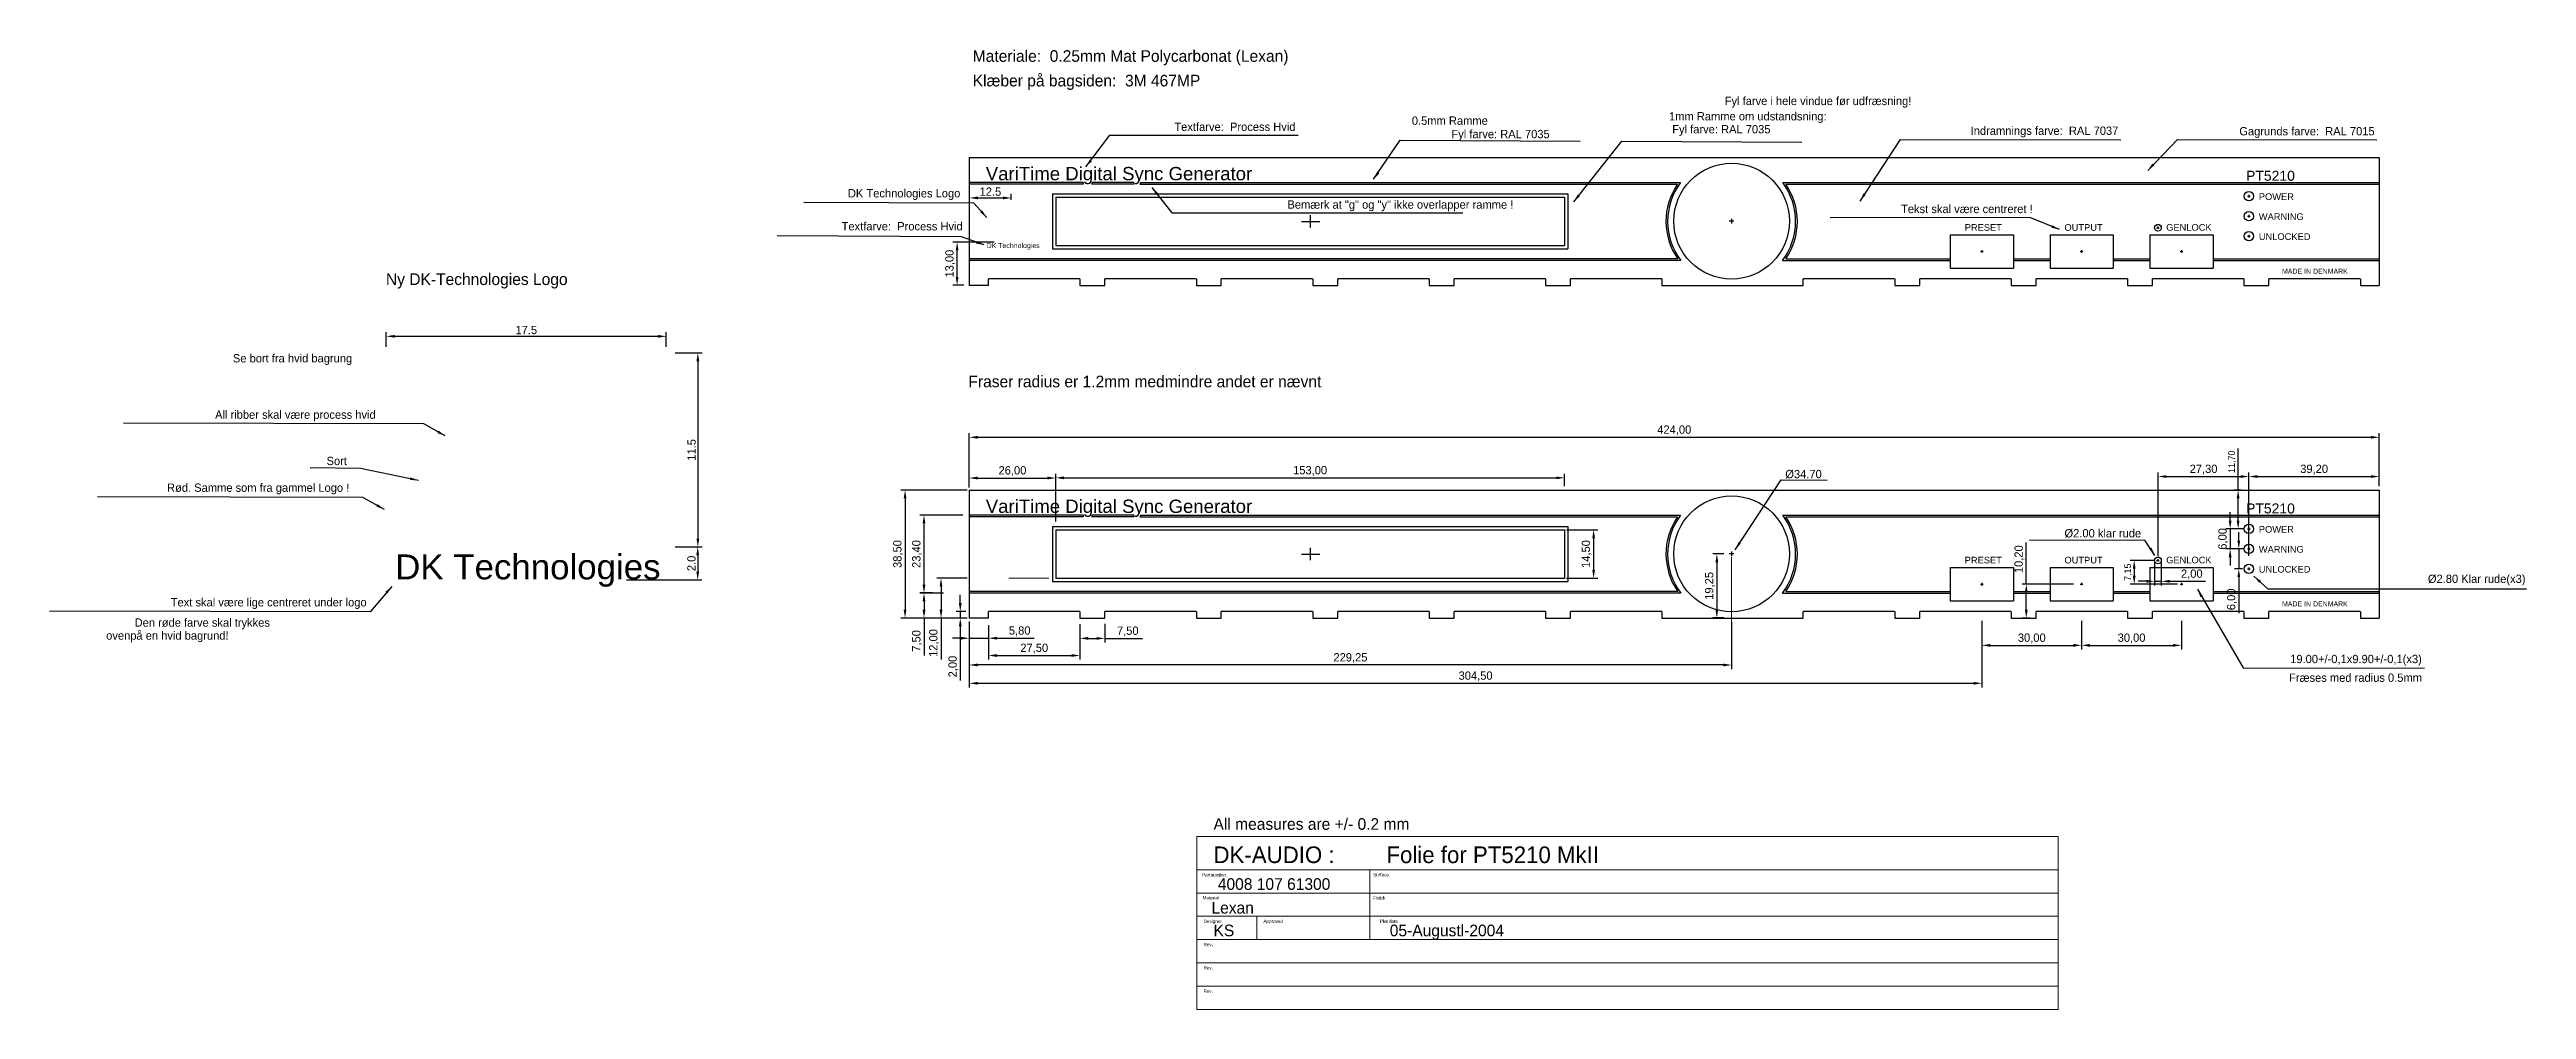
# Model space of a CAD drawing. Header units: millimetres. Extents: x 228 to 973, y 202 to 490.
import ezdxf

# ---------------------------------------------------------------- set-up
doc = ezdxf.new("R2010")
doc.units = ezdxf.units.MM
doc.header["$MEASUREMENT"] = 0
doc.linetypes.add('ACAD_ISO03W100', pattern=[30, 12, -18])
doc.layers.add('Folie', color=4, linetype='Continuous')
doc.layers.add('Silketryk_1', color=2, linetype='Continuous')
doc.layers.add('Folie_dim', color=7, linetype='Continuous', lineweight=20)
doc.layers.add('Folie_head', color=2, linetype='Continuous', lineweight=20)
doc.styles.add('DK-Audio', font='ARIAL.TTF')
doc.dimstyles.new('ISO-25', dxfattribs={"dimtxt": 2.5, "dimasz": 2.5, "dimexe": 1.25, "dimexo": 0.625, "dimtad": 1, "dimzin": 1, "dimtxsty": 'Standard', "dimcen": 2.5, "dimadec": 0, "dimazin": 0, "dimtfac": 1, "dimtmove": 0, "dimatfit": 3, "dimfxl": 0, "dimarcsym": 0})

# ---------------------------------------------------------------- blocks, each defined once
blk = doc.blocks.new('*D53')
at = {"layer": 'DEFPOINTS', "color": 0}
for p in [(504.45, 318.8), (808.95, 318.8), (808.95, 299.6)]:
    blk.add_point(p, dxfattribs=at)
at = {"layer": 'Folie_dim', "color": 0, "lineweight": -2}
for p, q in [((504.45, 318.18), (504.45, 298.35)), ((808.95, 318.18), (808.95, 298.35)), ((506.95, 299.6), (806.45, 299.6))]:
    blk.add_line(p, q, dxfattribs=at)
at = {"layer": 'Folie_dim', "color": 0}
for points in [[(506.95, 300.02), (506.95, 299.18), (504.45, 299.6)], [(806.45, 300.02), (806.45, 299.18), (808.95, 299.6)]]:
    blk.add_solid(points, dxfattribs=at)
at = {"layer": 'Folie_dim', "color": 0, "insert": (656.7, 301.68), "char_height": 2.5, "attachment_point": 5}
blk.add_mtext('304,50', dxfattribs=at)
blk = doc.blocks.new('*D63')
at = {"layer": 'DEFPOINTS', "color": 0}
for p in [(530.45, 358.25), (683.45, 361.35), (683.45, 358.25)]:
    blk.add_point(p, dxfattribs=at)
at = {"layer": 'Folie_dim', "color": 0, "lineweight": -2}
for p, q in [((530.45, 358.88), (530.45, 362.6)), ((532.95, 361.35), (680.95, 361.35)), ((683.45, 358.88), (683.45, 362.6))]:
    blk.add_line(p, q, dxfattribs=at)
at = {"layer": 'Folie_dim', "color": 0}
for points in [[(532.95, 361.77), (532.95, 360.93), (530.45, 361.35)], [(680.95, 361.77), (680.95, 360.93), (683.45, 361.35)]]:
    blk.add_solid(points, dxfattribs=at)
at = {"layer": 'Folie_dim', "color": 0, "insert": (606.95, 363.43), "char_height": 2.5, "attachment_point": 5}
blk.add_mtext('153,00', dxfattribs=at)
blk = doc.blocks.new('*D60')
at = {"layer": 'DEFPOINTS', "color": 0}
for p in [(504.45, 318.55), (733.7, 318.55), (504.45, 305.1)]:
    blk.add_point(p, dxfattribs=at)
at = {"layer": 'Folie_dim', "color": 0, "lineweight": -2}
for p, q in [((504.45, 317.93), (504.45, 303.85)), ((733.7, 317.93), (733.7, 303.85)), ((731.2, 305.1), (506.95, 305.1))]:
    blk.add_line(p, q, dxfattribs=at)
at = {"layer": 'Folie_dim', "color": 0}
for points in [[(506.95, 305.52), (506.95, 304.68), (504.45, 305.1)], [(731.2, 305.52), (731.2, 304.68), (733.7, 305.1)]]:
    blk.add_solid(points, dxfattribs=at)
at = {"layer": 'Folie_dim', "color": 0, "insert": (619.08, 307.18), "char_height": 2.5, "attachment_point": 5}
blk.add_mtext('229,25', dxfattribs=at)
blk = doc.blocks.new('*D71')
at = {"layer": 'DEFPOINTS', "color": 0}
for p in [(537.75, 317.05), (545.25, 318.05), (545.25, 313.1)]:
    blk.add_point(p, dxfattribs=at)
at = {"layer": 'Folie_dim', "color": 0, "lineweight": -2}
for p, q in [((537.75, 316.43), (537.75, 311.85)), ((540.25, 313.1), (542.75, 313.1)), ((545.25, 317.43), (545.25, 311.85)), ((545.25, 313.1), (556.5, 313.1))]:
    blk.add_line(p, q, dxfattribs=at)
at = {"layer": 'Folie_dim', "color": 0}
for points in [[(540.25, 313.52), (540.25, 312.68), (537.75, 313.1)], [(542.75, 313.52), (542.75, 312.68), (545.25, 313.1)]]:
    blk.add_solid(points, dxfattribs=at)
at = {"layer": 'Folie_dim', "color": 0, "insert": (552.12, 315.18), "char_height": 2.5, "attachment_point": 5}
blk.add_mtext('7,50', dxfattribs=at)
blk = doc.blocks.new('*D64')
at = {"layer": 'DEFPOINTS', "color": 0}
for p in [(504.45, 357.85), (530.45, 361.3), (530.45, 347.65)]:
    blk.add_point(p, dxfattribs=at)
at = {"layer": 'Folie_dim', "color": 0, "lineweight": -2}
for p, q in [((504.45, 358.48), (504.45, 362.55)), ((506.95, 361.3), (527.95, 361.3)), ((530.45, 348.27), (530.45, 362.55))]:
    blk.add_line(p, q, dxfattribs=at)
at = {"layer": 'Folie_dim', "color": 0}
for points in [[(506.95, 361.72), (506.95, 360.88), (504.45, 361.3)], [(527.95, 361.72), (527.95, 360.88), (530.45, 361.3)]]:
    blk.add_solid(points, dxfattribs=at)
at = {"layer": 'Folie_dim', "color": 0, "insert": (517.45, 363.38), "char_height": 2.5, "attachment_point": 5}
blk.add_mtext('26,00', dxfattribs=at)
blk = doc.blocks.new('*D70')
at = {"layer": 'DEFPOINTS', "color": 0}
for p in [(510.25, 313.85), (537.75, 317.95), (537.75, 307.95)]:
    blk.add_point(p, dxfattribs=at)
at = {"layer": 'Folie_dim', "color": 0, "lineweight": -2}
for p, q in [((510.25, 313.23), (510.25, 306.7)), ((537.75, 317.32), (537.75, 306.7)), ((512.75, 307.95), (535.25, 307.95))]:
    blk.add_line(p, q, dxfattribs=at)
at = {"layer": 'Folie_dim', "color": 0}
for points in [[(512.75, 308.37), (512.75, 307.53), (510.25, 307.95)], [(535.25, 308.37), (535.25, 307.53), (537.75, 307.95)]]:
    blk.add_solid(points, dxfattribs=at)
at = {"layer": 'Folie_dim', "color": 0, "insert": (524, 310.03), "char_height": 2.5, "attachment_point": 5}
blk.add_mtext('27,50', dxfattribs=at)
blk = doc.blocks.new('*D56')
at = {"layer": 'DEFPOINTS', "color": 0}
for p in [(504.45, 331.2), (495.97, 319.2), (504.45, 319.2)]:
    blk.add_point(p, dxfattribs=at)
at = {"layer": 'Folie_dim', "color": 0, "lineweight": -2}
for p, q in [((503.82, 331.2), (494.72, 331.2)), ((495.97, 328.7), (495.97, 321.7)), ((503.82, 319.2), (494.72, 319.2)), ((495.97, 319.2), (495.97, 306.7))]:
    blk.add_line(p, q, dxfattribs=at)
at = {"layer": 'Folie_dim', "color": 0}
for points in [[(495.55, 328.7), (496.38, 328.7), (495.97, 331.2)], [(495.55, 321.7), (496.38, 321.7), (495.97, 319.2)]]:
    blk.add_solid(points, dxfattribs=at)
at = {"layer": 'Folie_dim', "color": 0, "insert": (493.88, 311.7), "char_height": 2.5, "attachment_point": 5, "rotation": 90}
blk.add_mtext('12,00', dxfattribs=at)
blk = doc.blocks.new('*D55')
at = {"layer": 'DEFPOINTS', "color": 0}
for p in [(501.75, 321.2), (504, 321.2), (504, 319.2)]:
    blk.add_point(p, dxfattribs=at)
at = {"layer": 'Folie_dim', "color": 0, "lineweight": -2}
for p, q in [((503.38, 321.2), (500.5, 321.2)), ((501.75, 323.7), (501.75, 326.2)), ((501.75, 321.2), (501.75, 319.2)), ((503.38, 319.2), (500.5, 319.2)), ((501.75, 316.7), (501.75, 300.45))]:
    blk.add_line(p, q, dxfattribs=at)
at = {"layer": 'Folie_dim', "color": 0}
for points in [[(501.33, 323.7), (502.17, 323.7), (501.75, 321.2)], [(501.33, 316.7), (502.17, 316.7), (501.75, 319.2)]]:
    blk.add_solid(points, dxfattribs=at)
at = {"layer": 'Folie_dim', "color": 0, "insert": (499.67, 304.62), "char_height": 2.5, "attachment_point": 5, "rotation": 90}
blk.add_mtext('2,00', dxfattribs=at)
blk = doc.blocks.new('*D69')
at = {"layer": 'DEFPOINTS', "color": 0}
for p in [(504.45, 317.7), (510.25, 317.7), (510.25, 313.15)]:
    blk.add_point(p, dxfattribs=at)
at = {"layer": 'Folie_dim', "color": 0, "lineweight": -2}
for p, q in [((501.95, 313.15), (499.45, 313.15)), ((504.45, 317.07), (504.45, 311.9)), ((504.45, 313.15), (510.25, 313.15)), ((510.25, 317.07), (510.25, 311.9)), ((512.75, 313.15), (524, 313.15))]:
    blk.add_line(p, q, dxfattribs=at)
at = {"layer": 'Folie_dim', "color": 0}
for points in [[(501.95, 313.57), (501.95, 312.73), (504.45, 313.15)], [(512.75, 313.57), (512.75, 312.73), (510.25, 313.15)]]:
    blk.add_solid(points, dxfattribs=at)
at = {"layer": 'Folie_dim', "color": 0, "insert": (519.62, 315.23), "char_height": 2.5, "attachment_point": 5}
blk.add_mtext('5,80', dxfattribs=at)
blk = doc.blocks.new('*D73')
at = {"layer": 'DEFPOINTS', "color": 0}
for p in [(490.85, 350.15), (503.15, 350.15), (494.05, 326.75)]:
    blk.add_point(p, dxfattribs=at)
at = {"layer": 'Folie_dim', "color": 0, "lineweight": -2}
for p, q in [((502.52, 350.15), (489.6, 350.15)), ((490.85, 329.25), (490.85, 347.65)), ((493.43, 326.75), (489.6, 326.75))]:
    blk.add_line(p, q, dxfattribs=at)
at = {"layer": 'Folie_dim', "color": 0}
for points in [[(490.43, 347.65), (491.27, 347.65), (490.85, 350.15)], [(490.43, 329.25), (491.27, 329.25), (490.85, 326.75)]]:
    blk.add_solid(points, dxfattribs=at)
at = {"layer": 'Folie_dim', "color": 0, "insert": (488.77, 338.45), "char_height": 2.5, "attachment_point": 5, "rotation": 90}
blk.add_mtext('23,40', dxfattribs=at)
blk = doc.blocks.new('*D58')
at = {"layer": 'DEFPOINTS', "color": 0}
for p in [(504.45, 357.7), (485.15, 319.2), (504.45, 319.2)]:
    blk.add_point(p, dxfattribs=at)
at = {"layer": 'Folie_dim', "color": 0, "lineweight": -2}
for p, q in [((503.82, 357.7), (483.9, 357.7)), ((485.15, 355.2), (485.15, 321.7)), ((503.82, 319.2), (483.9, 319.2))]:
    blk.add_line(p, q, dxfattribs=at)
at = {"layer": 'Folie_dim', "color": 0}
for points in [[(484.73, 355.2), (485.57, 355.2), (485.15, 357.7)], [(484.73, 321.7), (485.57, 321.7), (485.15, 319.2)]]:
    blk.add_solid(points, dxfattribs=at)
at = {"layer": 'Folie_dim', "color": 0, "insert": (483.07, 338.45), "char_height": 2.5, "attachment_point": 5, "rotation": 90}
blk.add_mtext('38,50', dxfattribs=at)
blk = doc.blocks.new('*D59')
at = {"layer": 'DEFPOINTS', "color": 0}
for p in [(497.3, 326.7), (490.85, 319.2), (503.82, 319.2)]:
    blk.add_point(p, dxfattribs=at)
at = {"layer": 'Folie_dim', "color": 0, "lineweight": -2}
for p, q in [((496.68, 326.7), (489.6, 326.7)), ((490.85, 324.2), (490.85, 321.7)), ((503.2, 319.2), (489.6, 319.2)), ((490.85, 319.2), (490.85, 307.95))]:
    blk.add_line(p, q, dxfattribs=at)
at = {"layer": 'Folie_dim', "color": 0}
for points in [[(490.43, 324.2), (491.27, 324.2), (490.85, 326.7)], [(490.43, 321.7), (491.27, 321.7), (490.85, 319.2)]]:
    blk.add_solid(points, dxfattribs=at)
at = {"layer": 'Folie_dim', "color": 0, "insert": (488.77, 312.33), "char_height": 2.5, "attachment_point": 5, "rotation": 90}
blk.add_mtext('7,50', dxfattribs=at)
blk = doc.blocks.new('*D57')
at = {"layer": 'DEFPOINTS', "color": 0}
for p in [(683.45, 345.7), (683.45, 331.2), (692.2, 331.2)]:
    blk.add_point(p, dxfattribs=at)
at = {"layer": 'Folie_dim', "color": 0, "lineweight": -2}
for p, q in [((684.08, 345.7), (693.45, 345.7)), ((692.2, 343.2), (692.2, 333.7)), ((684.08, 331.2), (693.45, 331.2))]:
    blk.add_line(p, q, dxfattribs=at)
at = {"layer": 'Folie_dim', "color": 0}
for points in [[(691.78, 343.2), (692.62, 343.2), (692.2, 345.7)], [(691.78, 333.7), (692.62, 333.7), (692.2, 331.2)]]:
    blk.add_solid(points, dxfattribs=at)
at = {"layer": 'Folie_dim', "color": 0, "insert": (690.12, 338.45), "char_height": 2.5, "attachment_point": 5, "rotation": 90}
blk.add_mtext('14,50', dxfattribs=at)
blk = doc.blocks.new('*D61')
at = {"layer": 'DEFPOINTS', "color": 0}
for p in [(731.95, 338.5), (729.25, 319.25), (731.95, 319.25)]:
    blk.add_point(p, dxfattribs=at)
at = {"layer": 'Folie_dim', "color": 0, "lineweight": -2}
for p, q in [((731.33, 338.5), (728, 338.5)), ((729.25, 336), (729.25, 321.75)), ((731.33, 319.25), (728, 319.25))]:
    blk.add_line(p, q, dxfattribs=at)
at = {"layer": 'Folie_dim', "color": 0}
for points in [[(728.83, 336), (729.67, 336), (729.25, 338.5)], [(728.83, 321.75), (729.67, 321.75), (729.25, 319.25)]]:
    blk.add_solid(points, dxfattribs=at)
at = {"layer": 'Folie_dim', "color": 0, "insert": (727.17, 328.88), "char_height": 2.5, "attachment_point": 5, "rotation": 90}
blk.add_mtext('19,25', dxfattribs=at)
blk = doc.blocks.new('*D67')
at = {"layer": 'DEFPOINTS', "color": 0}
for p in [(928.45, 361.75), (928.45, 358.25), (889.25, 346.8)]:
    blk.add_point(p, dxfattribs=at)
at = {"layer": 'Folie_dim', "color": 0, "lineweight": -2}
for p, q in [((889.25, 347.43), (889.25, 363)), ((891.75, 361.75), (925.95, 361.75)), ((928.45, 358.88), (928.45, 363))]:
    blk.add_line(p, q, dxfattribs=at)
at = {"layer": 'Folie_dim', "color": 0}
for points in [[(891.75, 362.17), (891.75, 361.33), (889.25, 361.75)], [(925.95, 362.17), (925.95, 361.33), (928.45, 361.75)]]:
    blk.add_solid(points, dxfattribs=at)
at = {"layer": 'Folie_dim', "color": 0, "insert": (908.85, 363.83), "char_height": 2.5, "attachment_point": 5}
blk.add_mtext('39,20', dxfattribs=at)
blk = doc.blocks.new('*D68')
at = {"layer": 'DEFPOINTS', "color": 0}
for p in [(886, 357.7), (887.5, 357.7), (887.5, 346)]:
    blk.add_point(p, dxfattribs=at)
at = {"layer": 'Folie_dim', "color": 0, "lineweight": -2}
for p, q in [((886, 357.7), (886, 370.16)), ((886.88, 357.7), (884.75, 357.7)), ((886, 348.5), (886, 355.2)), ((886.88, 346), (884.75, 346))]:
    blk.add_line(p, q, dxfattribs=at)
at = {"layer": 'Folie_dim', "color": 0}
for points in [[(885.58, 355.2), (886.42, 355.2), (886, 357.7)], [(885.58, 348.5), (886.42, 348.5), (886, 346)]]:
    blk.add_solid(points, dxfattribs=at)
at = {"layer": 'Folie_dim', "color": 0, "insert": (884.21, 366.2), "char_height": 2, "attachment_point": 5, "rotation": 90}
blk.add_mtext('11,70', dxfattribs=at)
blk = doc.blocks.new('*D62')
at = {"layer": 'DEFPOINTS', "color": 0}
for p in [(837.1, 329.4), (822.3, 319.2), (824.1, 319.2)]:
    blk.add_point(p, dxfattribs=at)
at = {"layer": 'Folie_dim', "color": 0, "lineweight": -2}
for p, q in [((822.3, 329.4), (822.3, 341.9)), ((836.48, 329.4), (821.05, 329.4)), ((822.3, 321.7), (822.3, 326.9)), ((823.48, 319.2), (821.05, 319.2))]:
    blk.add_line(p, q, dxfattribs=at)
at = {"layer": 'Folie_dim', "color": 0}
for points in [[(821.88, 326.9), (822.72, 326.9), (822.3, 329.4)], [(821.88, 321.7), (822.72, 321.7), (822.3, 319.2)]]:
    blk.add_solid(points, dxfattribs=at)
at = {"layer": 'Folie_dim', "color": 0, "insert": (820.22, 336.9), "char_height": 2.5, "attachment_point": 5, "rotation": 90}
blk.add_mtext('10,20', dxfattribs=at)
blk = doc.blocks.new('*D72')
at = {"layer": 'DEFPOINTS', "color": 0}
for p in [(860.9, 336.7), (862.9, 336.7), (862.9, 330.25)]:
    blk.add_point(p, dxfattribs=at)
at = {"layer": 'Folie_dim', "color": 0, "lineweight": -2}
for p, q in [((860.9, 336.07), (860.9, 329)), ((862.9, 336.07), (862.9, 329)), ((858.4, 330.25), (855.9, 330.25)), ((860.9, 330.25), (862.9, 330.25)), ((865.4, 330.25), (876.23, 330.25))]:
    blk.add_line(p, q, dxfattribs=at)
at = {"layer": 'Folie_dim', "color": 0}
for points in [[(858.4, 330.67), (858.4, 329.83), (860.9, 330.25)], [(865.4, 330.67), (865.4, 329.83), (862.9, 330.25)]]:
    blk.add_solid(points, dxfattribs=at)
at = {"layer": 'Folie_dim', "color": 0, "insert": (872.07, 332.33), "char_height": 2.5, "attachment_point": 5}
blk.add_mtext('2,00', dxfattribs=at)
blk = doc.blocks.new('*D66')
at = {"layer": 'DEFPOINTS', "color": 0}
for p in [(887.95, 340), (886.2, 334), (887.95, 334)]:
    blk.add_point(p, dxfattribs=at)
at = {"layer": 'Folie_dim', "color": 0, "lineweight": -2}
for p, q in [((886.2, 342.5), (886.2, 345)), ((887.33, 340), (884.95, 340)), ((886.2, 340), (886.2, 334)), ((887.33, 334), (884.95, 334)), ((886.2, 331.5), (886.2, 320.67))]:
    blk.add_line(p, q, dxfattribs=at)
at = {"layer": 'Folie_dim', "color": 0}
for points in [[(885.78, 342.5), (886.62, 342.5), (886.2, 340)], [(885.78, 331.5), (886.62, 331.5), (886.2, 334)]]:
    blk.add_solid(points, dxfattribs=at)
at = {"layer": 'Folie_dim', "color": 0, "insert": (884.12, 324.83), "char_height": 2.5, "attachment_point": 5, "rotation": 90}
blk.add_mtext('6,00', dxfattribs=at)
blk = doc.blocks.new('*D65')
at = {"layer": 'DEFPOINTS', "color": 0}
for p in [(888.15, 346), (883.6, 340), (888.15, 340)]:
    blk.add_point(p, dxfattribs=at)
at = {"layer": 'Folie_dim', "color": 0, "lineweight": -2}
for p, q in [((883.6, 348.5), (883.6, 351)), ((887.53, 346), (882.35, 346)), ((883.6, 346), (883.6, 340)), ((887.53, 340), (882.35, 340)), ((883.6, 337.5), (883.6, 335))]:
    blk.add_line(p, q, dxfattribs=at)
at = {"layer": 'Folie_dim', "color": 0}
for points in [[(883.18, 348.5), (884.02, 348.5), (883.6, 346)], [(883.18, 337.5), (884.02, 337.5), (883.6, 340)]]:
    blk.add_solid(points, dxfattribs=at)
at = {"layer": 'Folie_dim', "color": 0, "insert": (881.52, 343), "char_height": 2.5, "attachment_point": 5, "rotation": 90}
blk.add_mtext('6,00', dxfattribs=at)
blk = doc.blocks.new('*D78')
at = {"layer": 'DEFPOINTS', "color": 0}
for p in [(838.95, 319), (868.95, 319), (868.95, 311)]:
    blk.add_point(p, dxfattribs=at)
at = {"layer": 'Folie_dim', "color": 0, "lineweight": -2}
for p, q in [((838.95, 318.37), (838.95, 309.75)), ((868.95, 318.37), (868.95, 309.75)), ((841.45, 311), (866.45, 311))]:
    blk.add_line(p, q, dxfattribs=at)
at = {"layer": 'Folie_dim', "color": 0}
for points in [[(841.45, 311.42), (841.45, 310.58), (838.95, 311)], [(866.45, 311.42), (866.45, 310.58), (868.95, 311)]]:
    blk.add_solid(points, dxfattribs=at)
at = {"layer": 'Folie_dim', "color": 0, "insert": (853.95, 313.08), "char_height": 2.5, "attachment_point": 5}
blk.add_mtext('30,00', dxfattribs=at)
blk = doc.blocks.new('*D79')
at = {"layer": 'DEFPOINTS', "color": 0}
for p in [(928.45, 373.55), (504.45, 359.2), (928.45, 359.2)]:
    blk.add_point(p, dxfattribs=at)
at = {"layer": 'Folie_dim', "color": 0, "lineweight": -2}
for p, q in [((504.45, 359.82), (504.45, 374.8)), ((506.95, 373.55), (925.95, 373.55)), ((928.45, 359.82), (928.45, 374.8))]:
    blk.add_line(p, q, dxfattribs=at)
at = {"layer": 'Folie_dim', "color": 0}
for points in [[(506.95, 373.97), (506.95, 373.13), (504.45, 373.55)], [(925.95, 373.97), (925.95, 373.13), (928.45, 373.55)]]:
    blk.add_solid(points, dxfattribs=at)
at = {"layer": 'Folie_dim', "color": 0, "insert": (716.45, 375.63), "char_height": 2.5, "attachment_point": 5}
blk.add_mtext('424,00', dxfattribs=at)
blk = doc.blocks.new('*D80')
at = {"layer": 'DEFPOINTS', "color": 0}
for p in [(861.3, 336.55), (854.75, 329.4), (868.4, 329.4)]:
    blk.add_point(p, dxfattribs=at)
at = {"layer": 'Folie_dim', "color": 0, "lineweight": -2}
for p, q in [((860.68, 336.55), (853.5, 336.55)), ((867.78, 329.4), (853.5, 329.4)), ((854.75, 334.05), (854.75, 331.9))]:
    blk.add_line(p, q, dxfattribs=at)
at = {"layer": 'Folie_dim', "color": 0}
for points in [[(854.33, 334.05), (855.17, 334.05), (854.75, 336.55)], [(854.33, 331.9), (855.17, 331.9), (854.75, 329.4)]]:
    blk.add_solid(points, dxfattribs=at)
at = {"layer": 'Folie_dim', "color": 0, "insert": (852.96, 332.98), "char_height": 2, "attachment_point": 5, "rotation": 90}
blk.add_mtext('7,15', dxfattribs=at)
blk = doc.blocks.new('*D81')
at = {"layer": 'DEFPOINTS', "color": 0}
for p in [(889.25, 361.75), (861.95, 337.3), (889.25, 337.3)]:
    blk.add_point(p, dxfattribs=at)
at = {"layer": 'Folie_dim', "color": 0, "lineweight": -2}
for p, q in [((861.95, 337.93), (861.95, 363)), ((864.45, 361.75), (886.75, 361.75)), ((889.25, 337.93), (889.25, 363))]:
    blk.add_line(p, q, dxfattribs=at)
at = {"layer": 'Folie_dim', "color": 0}
for points in [[(864.45, 362.17), (864.45, 361.33), (861.95, 361.75)], [(886.75, 362.17), (886.75, 361.33), (889.25, 361.75)]]:
    blk.add_solid(points, dxfattribs=at)
at = {"layer": 'Folie_dim', "color": 0, "insert": (875.6, 363.83), "char_height": 2.5, "attachment_point": 5}
blk.add_mtext('27,30', dxfattribs=at)
blk = doc.blocks.new('*D82')
at = {"layer": 'DEFPOINTS', "color": 0}
for p in [(808.95, 319), (838.95, 319), (838.95, 311)]:
    blk.add_point(p, dxfattribs=at)
at = {"layer": 'Folie_dim', "color": 0, "lineweight": -2}
for p, q in [((808.95, 318.37), (808.95, 309.75)), ((838.95, 318.37), (838.95, 309.75)), ((811.45, 311), (836.45, 311))]:
    blk.add_line(p, q, dxfattribs=at)
at = {"layer": 'Folie_dim', "color": 0}
for points in [[(811.45, 311.42), (811.45, 310.58), (808.95, 311)], [(836.45, 311.42), (836.45, 310.58), (838.95, 311)]]:
    blk.add_solid(points, dxfattribs=at)
at = {"layer": 'Folie_dim', "color": 0, "insert": (823.95, 313.08), "char_height": 2.5, "attachment_point": 5}
blk.add_mtext('30,00', dxfattribs=at)
blk = doc.blocks.new('*D86')
at = {"layer": 'DEFPOINTS', "color": 0}
for p in [(415.4, 398.9), (415.4, 340.6), (422.85, 340.6)]:
    blk.add_point(p, dxfattribs=at)
at = {"layer": 'Silketryk_1', "color": 0, "lineweight": -2}
for p, q in [((416.02, 398.9), (424.1, 398.9)), ((422.85, 396.4), (422.85, 343.1)), ((416.02, 340.6), (424.1, 340.6))]:
    blk.add_line(p, q, dxfattribs=at)
at = {"layer": 'Silketryk_1', "color": 0}
for points in [[(422.43, 396.4), (423.27, 396.4), (422.85, 398.9)], [(422.43, 343.1), (423.27, 343.1), (422.85, 340.6)]]:
    blk.add_solid(points, dxfattribs=at)
at = {"layer": 'Silketryk_1', "color": 0, "insert": (420.97, 369.75), "char_height": 2.5, "attachment_point": 5, "rotation": 90}
blk.add_mtext('11.5', dxfattribs=at)
blk = doc.blocks.new('*D87')
at = {"layer": 'DEFPOINTS', "color": 0}
for p in [(504.55, 444.25), (517.1, 445.5), (517.1, 444.25)]:
    blk.add_point(p, dxfattribs=at)
at = {"layer": 'Silketryk_1', "color": 0, "lineweight": -2}
for p, q in [((504.55, 444.88), (504.55, 446.75)), ((507.05, 445.5), (514.6, 445.5)), ((517.1, 444.88), (517.1, 446.75))]:
    blk.add_line(p, q, dxfattribs=at)
at = {"layer": 'Silketryk_1', "color": 0}
for points in [[(507.05, 445.92), (507.05, 445.08), (504.55, 445.5)], [(514.6, 445.92), (514.6, 445.08), (517.1, 445.5)]]:
    blk.add_solid(points, dxfattribs=at)
at = {"layer": 'Silketryk_1', "color": 0, "insert": (510.82, 447.38), "char_height": 2.5, "attachment_point": 5}
blk.add_mtext('12.5', dxfattribs=at)
blk = doc.blocks.new('*D88')
at = {"layer": 'DEFPOINTS', "color": 0}
for p in [(500.8, 432.25), (512.6, 432.25), (503.45, 419.25)]:
    blk.add_point(p, dxfattribs=at)
at = {"layer": 'Silketryk_1', "color": 0, "lineweight": -2}
for p, q in [((511.98, 432.25), (499.55, 432.25)), ((500.8, 421.75), (500.8, 429.75)), ((502.82, 419.25), (499.55, 419.25))]:
    blk.add_line(p, q, dxfattribs=at)
at = {"layer": 'Silketryk_1', "color": 0}
for points in [[(500.38, 429.75), (501.22, 429.75), (500.8, 432.25)], [(500.38, 421.75), (501.22, 421.75), (500.8, 419.25)]]:
    blk.add_solid(points, dxfattribs=at)
at = {"layer": 'Silketryk_1', "color": 0, "insert": (498.72, 425.75), "char_height": 2.5, "attachment_point": 5, "rotation": 90}
blk.add_mtext('13,00', dxfattribs=at)
blk = doc.blocks.new('*D89')
at = {"layer": 'DEFPOINTS', "color": 0}
for p in [(418.95, 340.6), (400.75, 330.65), (422.8, 330.65)]:
    blk.add_point(p, dxfattribs=at)
at = {"layer": 'Silketryk_1', "color": 0, "lineweight": -2}
for p, q in [((419.57, 340.6), (424.05, 340.6)), ((422.8, 338.1), (422.8, 333.15)), ((401.38, 330.65), (424.05, 330.65))]:
    blk.add_line(p, q, dxfattribs=at)
at = {"layer": 'Silketryk_1', "color": 0}
for points in [[(422.38, 338.1), (423.22, 338.1), (422.8, 340.6)], [(422.38, 333.15), (423.22, 333.15), (422.8, 330.65)]]:
    blk.add_solid(points, dxfattribs=at)
at = {"layer": 'Silketryk_1', "color": 0, "insert": (420.93, 335.63), "char_height": 2.5, "attachment_point": 5, "rotation": 90}
blk.add_mtext('2.0', dxfattribs=at)
blk = doc.blocks.new('*D90')
at = {"layer": 'DEFPOINTS', "color": 0}
for p in [(413.35, 403.9), (329.15, 400.1), (413.35, 400.1)]:
    blk.add_point(p, dxfattribs=at)
at = {"layer": 'Silketryk_1', "color": 0, "lineweight": -2}
for p, q in [((329.15, 400.73), (329.15, 405.15)), ((331.65, 403.9), (410.85, 403.9)), ((413.35, 400.73), (413.35, 405.15))]:
    blk.add_line(p, q, dxfattribs=at)
at = {"layer": 'Silketryk_1', "color": 0}
for points in [[(331.65, 404.32), (331.65, 403.48), (329.15, 403.9)], [(410.85, 404.32), (410.85, 403.48), (413.35, 403.9)]]:
    blk.add_solid(points, dxfattribs=at)
at = {"layer": 'Silketryk_1', "color": 0, "insert": (371.25, 405.77), "char_height": 2.5, "attachment_point": 5}
blk.add_mtext('17.5', dxfattribs=at)

msp = doc.modelspace()

# ---------------------------------------------------------------- linework, layer by layer
at = {"layer": 'Folie'}
for p, q in [((504.45, 457.7), (729.05, 457.7)), ((504.45, 457.7), (504.45, 419.2)), ((729.05, 457.7), (729.1, 457.7)), ((729.1, 457.7), (730.3, 457.7)), ((730.3, 457.7), (737.2, 457.7)), ((737.2, 457.7), (928.45, 457.7)), ((928.45, 457.7), (928.45, 419.2)), ((529.45, 446.7), (684.45, 446.7)), ((529.45, 446.7), (529.45, 430.2)), ((530.45, 445.7), (683.45, 445.7)), ((530.45, 445.7), (530.45, 431.2)), ((606.95, 440.35), (606.95, 436.6)), ((683.45, 445.7), (683.45, 431.2)), ((684.45, 446.7), (684.45, 430.2)), ((888.85, 446), (889.65, 446)), ((888.85, 440), (889.65, 440)), ((889.25, 446.4), (889.25, 445.65)), ((889.25, 440.4), (889.25, 439.65)), ((604.35, 438.45), (609.85, 438.45)), ((734.4, 438.5), (732.95, 438.5)), ((733.7, 439.2), (733.7, 437.8)), ((799.45, 434.4), (799.45, 424.4)), ((799.45, 434.4), (818.45, 434.4)), ((818.45, 434.4), (818.45, 424.4)), ((829.45, 434.4), (848.45, 434.4)), ((829.45, 434.4), (829.45, 424.4)), ((848.45, 434.4), (848.45, 424.4)), ((859.45, 434.4), (878.45, 434.4)), ((859.45, 434.4), (859.45, 424.4)), ((861.5, 436.55), (862.3, 436.55)), ((861.9, 436.95), (861.9, 436.2)), ((878.45, 434.4), (878.45, 424.4)), ((888.85, 434), (889.65, 434)), ((889.25, 434.4), (889.25, 433.65)), ((529.45, 430.2), (684.45, 430.2)), ((530.45, 431.2), (683.45, 431.2)), ((808.55, 429.4), (809.35, 429.4)), ((808.95, 429.8), (808.95, 429.05)), ((838.55, 429.4), (839.35, 429.4)), ((838.95, 429.8), (838.95, 429.05)), ((868.55, 429.4), (869.35, 429.4)), ((868.95, 429.8), (868.95, 429.05)), ((510.25, 419.2), (504.45, 419.2)), ((537.7, 421.2), (510.25, 421.2)), ((510.25, 419.2), (510.25, 421.2)), ((537.75, 421.2), (537.75, 419.2)), ((537.75, 419.2), (545.25, 419.2)), ((572.7, 421.2), (545.25, 421.2)), ((545.25, 419.2), (545.25, 421.2)), ((572.75, 421.2), (572.75, 419.2)), ((572.75, 419.2), (580.25, 419.2)), ((607.7, 421.2), (580.25, 421.2)), ((580.25, 419.2), (580.25, 421.2)), ((607.75, 421.2), (607.75, 419.2)), ((607.75, 419.2), (615.25, 419.2)), ((642.7, 421.2), (615.25, 421.2)), ((615.25, 419.2), (615.25, 421.2)), ((642.75, 421.2), (642.75, 419.2)), ((642.75, 419.2), (650.25, 419.2)), ((677.7, 421.2), (650.25, 421.2)), ((650.25, 419.2), (650.25, 421.2)), ((677.75, 421.2), (677.75, 419.2)), ((677.75, 419.2), (685.25, 419.2)), ((712.7, 421.2), (685.25, 421.2)), ((685.25, 419.2), (685.25, 421.2)), ((712.75, 421.2), (712.75, 419.2)), ((712.75, 419.2), (755.25, 419.2)), ((712.75, 419.2), (714.95, 419.2)), ((782.7, 421.2), (755.25, 421.2)), ((755.25, 419.2), (755.25, 421.2)), ((782.75, 421.2), (782.75, 419.2)), ((782.75, 419.2), (790.25, 419.2)), ((817.7, 421.2), (790.25, 421.2)), ((790.25, 419.2), (790.25, 421.2)), ((799.45, 424.4), (818.45, 424.4)), ((817.75, 421.2), (817.75, 419.2)), ((817.75, 419.2), (825.25, 419.2)), ((852.7, 421.2), (825.25, 421.2)), ((825.25, 419.2), (825.25, 421.2)), ((829.45, 424.4), (848.45, 424.4)), ((852.75, 421.2), (852.75, 419.2)), ((852.75, 419.2), (860.25, 419.2)), ((859.45, 424.4), (878.45, 424.4)), ((887.7, 421.2), (860.25, 421.2)), ((860.25, 419.2), (860.25, 421.2)), ((887.75, 421.2), (887.75, 419.2)), ((887.75, 419.2), (895.25, 419.2)), ((922.7, 421.2), (895.25, 421.2)), ((895.25, 419.2), (895.25, 421.2)), ((922.75, 421.2), (922.75, 419.2)), ((922.75, 419.2), (928.45, 419.2)), ((504.45, 357.7), (729.05, 357.7)), ((504.45, 357.7), (504.45, 319.2)), ((729.05, 357.7), (729.1, 357.7)), ((729.1, 357.7), (730.3, 357.7)), ((730.3, 357.7), (737.2, 357.7)), ((737.2, 357.7), (928.45, 357.7)), ((928.45, 357.7), (928.45, 319.2)), ((529.45, 346.7), (684.45, 346.7)), ((529.45, 346.7), (529.45, 330.2)), ((530.45, 345.7), (683.45, 345.7)), ((530.45, 345.7), (530.45, 331.2)), ((683.45, 345.7), (683.45, 331.2)), ((684.45, 346.7), (684.45, 330.2)), ((888.85, 346), (889.65, 346)), ((889.25, 346.4), (889.25, 345.65)), ((604.35, 338.45), (609.85, 338.45)), ((606.95, 340.35), (606.95, 336.6)), ((734.4, 338.5), (732.95, 338.5)), ((733.7, 339.2), (733.7, 337.8)), ((861.5, 336.55), (862.3, 336.55)), ((861.9, 336.95), (861.9, 336.2)), ((888.85, 340), (889.65, 340)), ((889.25, 340.4), (889.25, 339.65)), ((529.45, 330.2), (684.45, 330.2)), ((530.45, 331.2), (683.45, 331.2)), ((799.45, 334.4), (799.45, 324.4)), ((799.45, 334.4), (818.45, 334.4)), ((808.55, 329.4), (809.35, 329.4)), ((808.95, 329.8), (808.95, 328.9)), ((818.45, 334.4), (818.45, 324.4)), ((829.45, 334.4), (848.45, 334.4)), ((829.45, 334.4), (829.45, 324.4)), ((838.55, 329.4), (839.35, 329.4)), ((838.95, 329.8), (838.95, 329.05)), ((848.45, 334.4), (848.45, 324.4)), ((859.45, 334.4), (878.45, 334.4)), ((859.45, 334.4), (859.45, 324.4)), ((868.55, 329.4), (869.35, 329.4)), ((868.95, 329.8), (868.95, 329.05)), ((878.45, 334.4), (878.45, 324.4)), ((888.85, 334), (889.65, 334)), ((889.25, 334.4), (889.25, 333.65)), ((537.7, 321.2), (510.25, 321.2)), ((510.25, 319.2), (510.25, 321.2)), ((537.75, 321.2), (537.75, 319.2)), ((572.7, 321.2), (545.25, 321.2)), ((545.25, 319.2), (545.25, 321.2)), ((572.75, 321.2), (572.75, 319.2)), ((607.7, 321.2), (580.25, 321.2)), ((580.25, 319.2), (580.25, 321.2)), ((607.75, 321.2), (607.75, 319.2)), ((642.7, 321.2), (615.25, 321.2)), ((615.25, 319.2), (615.25, 321.2)), ((642.75, 321.2), (642.75, 319.2)), ((677.7, 321.2), (650.25, 321.2)), ((650.25, 319.2), (650.25, 321.2)), ((677.75, 321.2), (677.75, 319.2)), ((712.7, 321.2), (685.25, 321.2)), ((685.25, 319.2), (685.25, 321.2)), ((712.75, 321.2), (712.75, 319.2)), ((782.7, 321.2), (755.25, 321.2)), ((755.25, 319.2), (755.25, 321.2)), ((782.75, 321.2), (782.75, 319.2)), ((817.7, 321.2), (790.25, 321.2)), ((790.25, 319.2), (790.25, 321.2)), ((799.45, 324.4), (818.45, 324.4)), ((817.75, 321.2), (817.75, 319.2)), ((852.7, 321.2), (825.25, 321.2)), ((825.25, 319.2), (825.25, 321.2)), ((829.45, 324.4), (848.45, 324.4)), ((852.75, 321.2), (852.75, 319.2)), ((859.45, 324.4), (878.45, 324.4)), ((887.7, 321.2), (860.25, 321.2)), ((860.25, 319.2), (860.25, 321.2)), ((887.75, 321.2), (887.75, 319.2)), ((922.7, 321.2), (895.25, 321.2)), ((895.25, 319.2), (895.25, 321.2)), ((922.75, 321.2), (922.75, 319.2)), ((510.25, 319.2), (504.45, 319.2)), ((537.75, 319.2), (545.25, 319.2)), ((572.75, 319.2), (580.25, 319.2)), ((607.75, 319.2), (615.25, 319.2)), ((642.75, 319.2), (650.25, 319.2)), ((677.75, 319.2), (685.25, 319.2)), ((712.75, 319.2), (755.25, 319.2)), ((712.75, 319.2), (714.95, 319.2)), ((782.75, 319.2), (790.25, 319.2)), ((817.75, 319.2), (825.25, 319.2)), ((852.75, 319.2), (860.25, 319.2)), ((887.75, 319.2), (895.25, 319.2)), ((922.75, 319.2), (928.45, 319.2))]:
    msp.add_line(p, q, dxfattribs=at)
for centre, radius in [((733.7, 438.5), 17.4), ((889.25, 446), 1.4), ((889.25, 440), 1.4), ((861.9, 436.55), 1), ((889.25, 434), 1.4), ((733.7, 338.5), 17.4), ((889.25, 346), 1.4), ((861.9, 336.55), 1), ((889.25, 340), 1.4), ((889.25, 334), 1.4)]:
    msp.add_circle(centre, radius, dxfattribs=at)
at = {"layer": 'Folie_dim'}
msp.add_line((733.7, 337.55), (733.7, 317.9), dxfattribs=at)
at = {"layer": 'Folie_dim', "linetype": 'ACAD_ISO03W100'}
msp.add_line((528.4, 331.2), (504.45, 331.2), dxfattribs=at)
at = {"layer": 'Folie_head'}
for p, q in [((572.9, 201.55), (572.9, 253.55)), ((572.9, 253.55), (831.862, 253.55)), ((831.862, 253.55), (831.862, 201.55)), ((831.862, 201.55), (572.9, 201.55))]:
    msp.add_line(p, q, dxfattribs=at)
at = {"layer": 'Folie_head', "color": 2}
for p, q in [((572.9, 243.55), (831.862, 243.55)), ((624.9, 243.55), (624.9, 236.55)), ((572.9, 236.55), (831.862, 236.55)), ((624.9, 236.55), (624.9, 229.55)), ((572.9, 229.55), (831.862, 229.55)), ((590.9, 229.55), (590.9, 222.55)), ((624.9, 229.55), (624.9, 222.55)), ((572.9, 222.55), (831.862, 222.55)), ((572.9, 215.55), (831.862, 215.55)), ((572.9, 208.55), (831.862, 208.55))]:
    msp.add_line(p, q, dxfattribs=at)
at = {"layer": 'Silketryk_1'}
for p, q in [((538.7, 450.1), (504.45, 450.1)), ((538.75, 449.6), (504.45, 449.6)), ((538.7, 450.1), (538.75, 449.6)), ((541.525, 450.1), (541.225, 449.6)), ((553.95, 449.6), (541.25, 449.6)), ((553.95, 450.1), (541.5, 450.1)), ((553.925, 450.1), (553.975, 449.6)), ((556.05, 450.1), (555.75, 449.6)), ((555.75, 449.6), (717.4, 449.6)), ((556.05, 450.1), (718.35, 450.1)), ((749.05, 450.1), (928.45, 450.1)), ((749.95, 449.6), (928.45, 449.6)), ((928.45, 449.6), (928.45, 450.1)), ((717.5, 427.2), (504.45, 427.2)), ((718.45, 426.7), (504.5, 426.7)), ((748.95, 426.7), (799.5, 426.7)), ((749.95, 427.2), (799.5, 427.2)), ((818.45, 427.2), (818.45, 426.7)), ((818.45, 427.2), (829.45, 427.2)), ((818.45, 426.7), (829.45, 426.7)), ((829.45, 427.2), (829.45, 426.7)), ((848.45, 427.2), (859.45, 427.2)), ((848.45, 427.2), (848.45, 426.7)), ((848.45, 426.7), (859.45, 426.7)), ((859.45, 427.2), (859.45, 426.7)), ((878.45, 427.2), (928.45, 427.2)), ((878.45, 427.2), (878.45, 426.7)), ((878.45, 426.7), (928.45, 426.7)), ((928.45, 427.2), (928.45, 426.7)), ((538.7, 350.1), (504.45, 350.1)), ((538.7, 350.1), (538.75, 349.6)), ((541.525, 350.1), (541.225, 349.6)), ((553.95, 350.1), (541.5, 350.1)), ((553.925, 350.1), (553.975, 349.6)), ((556.05, 350.1), (555.75, 349.6)), ((556.05, 350.1), (718.35, 350.1)), ((749.05, 350.1), (928.45, 350.1)), ((928.45, 349.6), (928.45, 350.1)), ((538.75, 349.6), (504.45, 349.6)), ((553.95, 349.6), (541.25, 349.6)), ((555.75, 349.6), (717.4, 349.6)), ((749.95, 349.6), (928.45, 349.6)), ((717.5, 327.2), (504.45, 327.2)), ((718.45, 326.7), (504.5, 326.7)), ((748.95, 326.7), (799.5, 326.7)), ((749.95, 327.2), (799.5, 327.2)), ((818.45, 327.2), (818.45, 326.7)), ((818.45, 327.2), (829.45, 327.2)), ((818.45, 326.7), (829.45, 326.7)), ((829.45, 327.2), (829.45, 326.7)), ((848.45, 327.2), (859.45, 327.2)), ((848.45, 327.2), (848.45, 326.7)), ((848.45, 326.7), (859.45, 326.7)), ((859.45, 327.2), (859.45, 326.7)), ((878.45, 327.2), (928.45, 327.2)), ((878.45, 327.2), (878.45, 326.7)), ((878.45, 326.7), (928.45, 326.7)), ((928.45, 327.2), (928.45, 326.7))]:
    msp.add_line(p, q, dxfattribs=at)
for centre, radius, start, end in [((733.67, 438.472), 19.712, 145.631211, 214.880355), ((733.769, 438.466), 19.316, 142.963363, 217.526342), ((733.64, 438.466), 19.309, 322.457523, 37.052773), ((733.851, 438.4), 19.612, 325.17416, 34.82584), ((733.769, 338.466), 19.316, 142.963363, 217.526342), ((733.64, 338.466), 19.309, 322.457523, 37.052773), ((733.67, 338.472), 19.712, 145.631211, 214.880355), ((733.851, 338.4), 19.612, 325.17416, 34.82584)]:
    msp.add_arc(centre, radius, start, end, dxfattribs=at)

# ---------------------------------------------------------------- texts
at = {"layer": 'Folie_dim', "char_height": 2.5, "attachment_point": 9}
for s, insert in [('0.5mm Ramme', (660.383, 467.45)), ('1mm Ramme om udstandsning:', (762.25, 468.05)), ('Fyl farve i hele vindue før udfræsning!', (787.733, 472.65)), ('Textfarve:  Process Hvid', (602.55, 465.6)), ('Fyl farve: RAL 7035', (678.983, 462.7)), ('Fyl farve: RAL 7035', (745.383, 464.15)), ('Indramnings farve:  RAL 7037', (849.983, 463.7)), ('Gagrunds farve:  RAL 7015', (927.05, 463.55)), ('DK Technologies Logo', (501.783, 444.9)), ('Bemærk at "g" og "y" ikke overlapper ramme !', (668.05, 441.5)), ('Tekst skal være centreret !', (824.217, 440.9)), ('Textfarve:  Process Hvid', (502.483, 435.7)), ('Se bort fra hvid bagrung', (318.9, 395.3)), ('All ribber skal være process hvid', (325.983, 378.35)), ('Sort', (317.333, 365.15)), ('Rød. Samme som fra gammel Logo !', (318.033, 356.4)), ('Ø34.70', (760.8, 361.15)), ('Ø2.00 klar rude', (856.833, 343.35)), ('Ø2.80 Klar rude(x3)', (972.417, 329)), ('Text skal være lige centreret under logo', (323.25, 321.95)), ('ovenpå en hvid bagrund!', (281.733, 311.95)), ('Den røde farve skal trykkes', (294.167, 315.85)), ('19.00+/-0,1x9.90+/-0,1(x3)', (941.233, 304.9)), ('Fræses med radius 0.5mm', (941.283, 300))]:
    msp.add_mtext(s, dxfattribs=dict(at, insert=insert))
at = {"layer": 'Folie_head', "color": 2}
for s, p in [('Materiale:  0.25mm Mat Polycarbonat (Lexan)', (505.5, 486.417)), ('Klæber på bagsiden:  3M 467MP', (505.5, 479.017)), ('Ny DK-Technologies Logo', (329.05, 419.317)), ('Fraser radius er 1.2mm medmindre andet er nævnt', (504.2, 388.567)), ('All measures are +/- 0.2 mm', (577.9, 255.55)), ('4008 107 61300', (579.2, 237.5)), ('Lexan', (577.288, 230.376)), ('KS', (577.9, 223.55)), ('05-Augustl-2004', (630.9, 223.55))]:
    msp.add_text(s, height=3.5, dxfattribs=at).set_placement(p)
at = {"layer": 'Folie_head'}
for s, p in [('DK-AUDIO :', (577.9, 245.55)), ('Folie for PT5210 MkII', (629.9, 245.55))]:
    msp.add_text(s, height=5, dxfattribs=at).set_placement(p)
at = {"layer": 'Folie_head', "color": 7}
for s, p in [('Partnumber.', (574.487, 241.507)), ('Surface', (625.9, 241.55)), ('Material', (574.618, 234.611)), ('Finish', (625.9, 234.55)), ('Designer.', (574.9, 227.55)), ('Approved', (592.9, 227.55)), ('Plot date', (627.9, 227.55)), ('Rev.', (574.9, 220.55)), ('Rev.', (574.9, 213.55)), ('Rev.', (574.9, 206.55))]:
    msp.add_text(s, height=1, dxfattribs=at).set_placement(p)
at = {"layer": 'Silketryk_1', "style": 'DK-Audio'}
for s, height, p in [('VariTime Digital Sync Generator', 4, (509.422, 450.808)), ('PT5210', 3, (888.391, 450.659)), ('POWER', 2, (892.224, 444.871)), ('WARNING', 2, (892.224, 438.871)), ('DK Technologies', 1.5, (509.669, 430.428)), ('PRESET', 2, (803.78, 435.625)), ('OUTPUT', 2, (833.78, 435.625)), ('GENLOCK', 2, (864.367, 435.646)), ('UNLOCKED', 2, (892.224, 432.871)), ('MADE IN DENMARK', 1.5, (899.196, 422.723)), ('VariTime Digital Sync Generator', 4, (509.422, 350.808)), ('PT5210', 3, (888.391, 350.659)), ('POWER', 2, (892.224, 344.871)), ('DK Technologies', 7.5, (331.846, 330.842)), ('PRESET', 2, (803.78, 335.625)), ('OUTPUT', 2, (833.78, 335.625)), ('GENLOCK', 2, (864.367, 335.646)), ('WARNING', 2, (892.224, 338.871)), ('UNLOCKED', 2, (892.224, 332.871)), ('MADE IN DENMARK', 1.5, (899.196, 322.723))]:
    msp.add_text(s, height=height, dxfattribs=at).set_placement(p)

# ---------------------------------------------------------------- dimensions: what is measured, and where the dimension line sits
at = {"layer": 'Folie_dim'}
for base, p1, p2, picture, middle in [((928.45, 373.55), (504.45, 359.2), (928.45, 359.2), '*D79', (716.45, 375.633)), ((530.45, 361.3), (504.45, 357.85), (530.45, 347.65), '*D64', (517.45, 363.383)), ((683.45, 361.35), (530.45, 358.25), (683.45, 358.25), '*D63', (606.95, 363.433)), ((889.25, 361.75), (861.95, 337.3), (889.25, 337.3), '*D81', (875.6, 363.833)), ((928.45, 361.75), (889.25, 346.8), (928.45, 358.25), '*D67', (908.85, 363.833)), ((862.9, 330.25), (860.9, 336.7), (862.9, 336.7), '*D72', (872.067, 332.333)), ((510.25, 313.15), (504.45, 317.7), (510.25, 317.7), '*D69', (519.625, 315.233)), ((504.45, 305.1), (733.7, 318.55), (504.45, 318.55), '*D60', (619.075, 307.183)), ((537.75, 307.95), (510.25, 313.85), (537.75, 317.95), '*D70', (524, 310.033)), ((545.25, 313.1), (537.75, 317.05), (545.25, 318.05), '*D71', (552.125, 315.183)), ((838.95, 311), (808.95, 319), (838.95, 319), '*D82', (823.95, 313.083)), ((868.95, 311), (838.95, 319), (868.95, 319), '*D78', (853.95, 313.083))]:
    dim = msp.add_linear_dim(base=base, p1=p1, p2=p2, dimstyle='ISO-25', dxfattribs=at)
    dim.commit()
    dim.dimension.update_dxf_attribs({"geometry": picture, "text_midpoint": middle})
for base, p1, p2, override, picture, middle in [((886, 357.7), (887.5, 346), (887.5, 357.7), {"dimtxt": 2}, '*D68', (886, 366.2)), ((501.75, 321.2), (504, 319.2), (504, 321.2), {"dimzin": 0, "dimlunit": 2}, '*D55', (501.75, 304.617))]:
    dim = msp.add_linear_dim(base=base, p1=p1, p2=p2, angle=90, dimstyle='ISO-25', override=override, dxfattribs=at)
    dim.commit()
    dim.dimension.update_dxf_attribs({"geometry": picture, "text_midpoint": middle, "dimtype": 160})
for base, p1, p2, picture, middle in [((485.15, 319.2), (504.45, 357.7), (504.45, 319.2), '*D58', (483.067, 338.45)), ((490.85, 350.15), (494.05, 326.75), (503.15, 350.15), '*D73', (488.767, 338.45)), ((692.2, 331.2), (683.45, 345.7), (683.45, 331.2), '*D57', (690.117, 338.45)), ((729.25, 319.25), (731.95, 338.5), (731.95, 319.25), '*D61', (727.167, 328.875)), ((490.85, 319.2), (497.3, 326.7), (503.825, 319.2), '*D59', (488.767, 312.325))]:
    dim = msp.add_linear_dim(base=base, p1=p1, p2=p2, angle=90, dimstyle='ISO-25', dxfattribs=at)
    dim.commit()
    dim.dimension.update_dxf_attribs({"geometry": picture, "text_midpoint": middle})
for base, p1, p2, picture, middle in [((883.6, 340), (888.15, 346), (888.15, 340), '*D65', (883.6, 343)), ((886.2, 334), (887.95, 340), (887.95, 334), '*D66', (886.2, 324.833)), ((822.3, 319.2), (837.1, 329.4), (824.1, 319.2), '*D62', (822.3, 336.9)), ((495.967, 319.2), (504.45, 331.2), (504.45, 319.2), '*D56', (495.967, 311.7))]:
    dim = msp.add_linear_dim(base=base, p1=p1, p2=p2, angle=90, dimstyle='ISO-25', dxfattribs=at)
    dim.commit()
    dim.dimension.update_dxf_attribs({"geometry": picture, "text_midpoint": middle, "dimtype": 160})
dim = msp.add_linear_dim(base=(854.75, 329.4), p1=(861.3, 336.55), p2=(868.4, 329.4), angle=90, dimstyle='ISO-25', override={"dimtxt": 2}, dxfattribs=at)
dim.commit()
dim.dimension.update_dxf_attribs({"geometry": '*D80', "text_midpoint": (852.958, 332.975)})
dim = msp.add_linear_dim(base=(808.95, 299.6), p1=(504.45, 318.8), p2=(808.95, 318.8), dimstyle='ISO-25', override={"dimzin": 0}, dxfattribs=at)
dim.commit()
dim.dimension.update_dxf_attribs({"geometry": '*D53', "text_midpoint": (656.7, 301.683)})
at = {"layer": 'Silketryk_1'}
for base, p1, p2, text, picture, middle in [((517.1, 445.5), (504.55, 444.25), (517.1, 444.25), '12.5', '*D87', (510.825, 447.375)), ((413.35, 403.9), (329.15, 400.1), (413.35, 400.1), '17.5', '*D90', (371.25, 405.775))]:
    dim = msp.add_linear_dim(base=base, p1=p1, p2=p2, text=text, dimstyle='ISO-25', dxfattribs=at)
    dim.commit()
    dim.dimension.update_dxf_attribs({"geometry": picture, "text_midpoint": middle})
dim = msp.add_linear_dim(base=(500.8, 432.25), p1=(503.45, 419.25), p2=(512.6, 432.25), angle=90, dimstyle='ISO-25', dxfattribs=at)
dim.commit()
dim.dimension.update_dxf_attribs({"geometry": '*D88', "text_midpoint": (498.717, 425.75)})
dim = msp.add_linear_dim(base=(422.85, 340.6), p1=(415.4, 398.9), p2=(415.4, 340.6), angle=90, text='11.5', dimstyle='ISO-25', dxfattribs=at)
dim.commit()
dim.dimension.update_dxf_attribs({"geometry": '*D86', "text_midpoint": (422.85, 369.75), "dimtype": 160})
dim = msp.add_linear_dim(base=(422.8, 330.65), p1=(418.95, 340.6), p2=(400.75, 330.65), angle=90, text='2.0', dimstyle='ISO-25', dxfattribs=at)
dim.commit()
dim.dimension.update_dxf_attribs({"geometry": '*D89', "text_midpoint": (420.925, 335.625)})

# ---------------------------------------------------------------- leaders
at = {"layer": 'Folie_dim'}
for points in [[(539.5, 454.8), (546.75, 464.4), (603.35, 464.4)], [(626.05, 451.1), (634.05, 462.9), (688.15, 462.6)], [(686.2, 444.3), (700.7, 462.6), (754.8, 462.3)], [(772.3, 444.55), (784.5, 463.05), (850.7, 462.95)], [(858.8, 453.75), (867.75, 463.05), (927.75, 462.95)], [(559.4, 448.65), (565.35, 441), (652.9, 441)], [(509.7, 439.6), (505.85, 443.95), (454.75, 444.15)], [(832.3, 436), (823.35, 439.6), (763.35, 439.5)], [(508.95, 431.35), (502.1, 433.8), (446.65, 434.15)], [(346.9, 373.95), (340.4, 377.55), (250.1, 377.75)], [(338.8, 360.6), (321.4, 364.2), (306.25, 364.4)], [(734.75, 339.75), (748.55, 360.8), (762.4, 360.7)], [(328.6, 351.85), (322.1, 355.45), (242.3, 355.65)], [(861, 338.05), (857.9, 342.65), (823.3, 342.55)], [(330.8, 328.7), (324.3, 321.1), (227.9, 321.3)], [(873.75, 327.85), (887.55, 304.2), (942.05, 304.1)], [(890.75, 331.8), (894.9, 327.95), (972.7, 327.95)]]:
    msp.add_leader(points, dimstyle='ISO-25', override={"dimgap": 0.625, "dimtad": 0}, dxfattribs=at)

doc.saveas('drawing.dxf')
